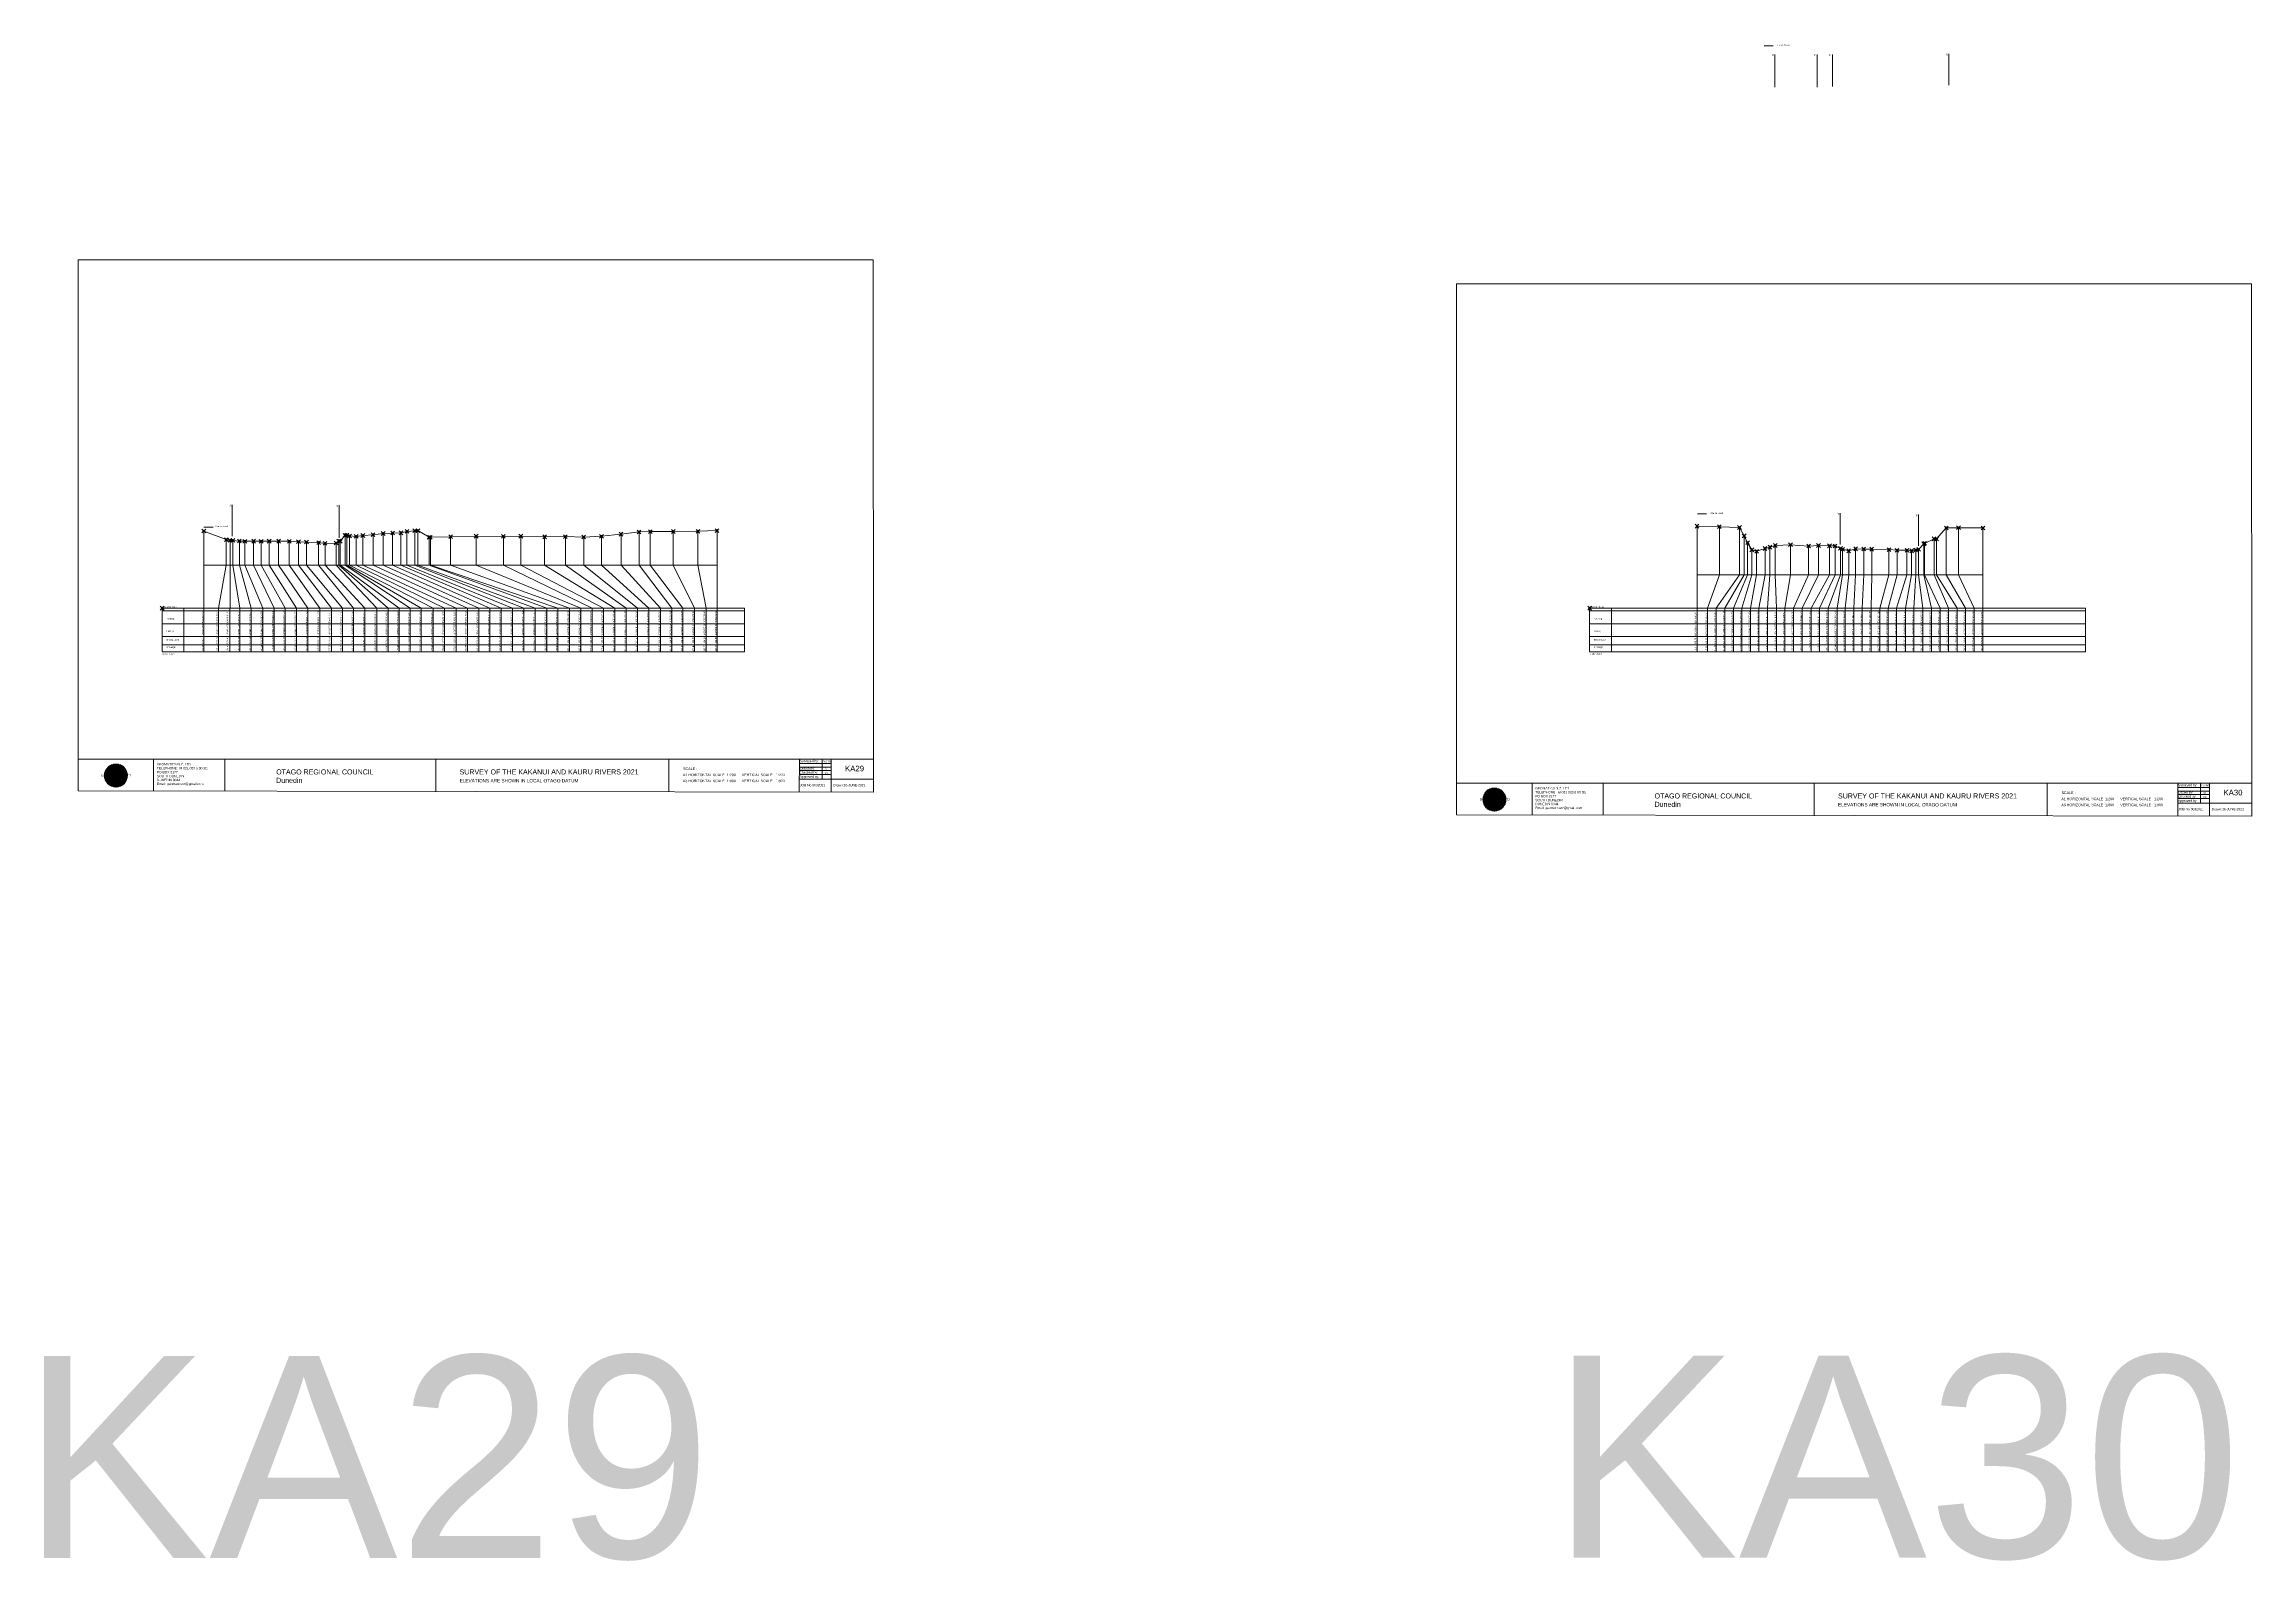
# Model space of a CAD drawing. Header units: millimetres. Extents: x -4102225 to 9709717, y -15023097 to 2258209.
# Drawn here: x 976715 to 1675654, y -191712 to 288610 of the extents above; entities that cross this region are included whole.
import ezdxf

# ---------------------------------------------------------------- set-up
doc = ezdxf.new("R2010")
doc.units = ezdxf.units.MM
doc.header["$PDMODE"] = 35
doc.header["$PDSIZE"] = 600
doc.layers.get('0').update_dxf_attribs({"lineweight": 0})
doc.layers.add('geo', color=7, linetype='Continuous', lineweight=0)
doc.styles.get("Standard").update_dxf_attribs({"font": 'arial.ttf'})

# ---------------------------------------------------------------- blocks, each defined once
blk = doc.blocks.new('Geomatics_Circle_SPT')
at = {"layer": 'geo', "color": 2, "linetype": 'Continuous', "lineweight": 0}
for p, q in [((0, 25.2), (-25.2, 0)), ((-24.7, 4.9), (-4.9, 24.7)), ((-24.7, -4.9), (4.9, 24.7)), ((4.9, -24.7), (-24.7, 4.9)), ((-24.7, 0), (0, -24.7)), ((-9.7, 23.3), (-23.3, 9.6)), ((9.7, 23.3), (-23.3, -9.7)), ((-23.3, 9.7), (9.7, -23.3)), ((-21, 14), (-14, 21)), ((-21, -14), (14, 21)), ((14, -21), (-21, 14)), ((0, 0), (-17.8, 17.8)), ((0, 0), (-17.8, -17.8)), ((-14, 21), (21, -14)), ((21, 14), (-14, -21)), ((23.3, -9.7), (-9.7, 23.3)), ((-9.7, -23.3), (23.3, 9.7)), ((-4.9, 24.7), (24.7, -4.9)), ((24.7, 4.9), (-4.9, -24.7)), ((25.2, 0), (0, 25.2)), ((0, 0), (17.8, 17.8)), ((0, 0), (17.8, -17.8)), ((0, -24.8), (25.2, 0)), ((4.9, 24.7), (24.7, 4.9)), ((23.3, 9.7), (9.7, 23.3)), ((14, 21), (21, 14)), ((17.8, 18.1), (17.8, 18.1)), ((-4.9, -24.7), (-24.7, -4.9)), ((-23.3, -9.7), (-9.7, -23.3)), ((-14, -21), (-21, -14)), ((-17.8, -17.8), (-17.8, -17.8)), ((24.7, -4.9), (4.9, -24.7)), ((4.9, -24.7), (4.9, -24.7)), ((9.7, -23.3), (23.3, -9.7)), ((21, -14), (14, -21)), ((18.1, -17.8), (18.1, -17.8))]:
    blk.add_line(p, q, dxfattribs=at)
at = {"layer": 'geo', "color": 1, "linetype": 'Continuous', "lineweight": 0}
for p, q in [((-25.2, 0), (9.7, 23.3)), ((-25.2, 0), (-9.6, 23.3)), ((-25.2, 0), (23.3, 9.7)), ((-25.2, 0), (-23.3, 9.7)), ((-23.3, -9.7), (-25.2, 0)), ((-9.6, -23.3), (-25.2, 0)), ((9.7, -23.3), (-25.2, 0)), ((-4.9, 24.8), (-24.7, -4.9)), ((4.9, 24.7), (-24.7, 4.9)), ((14, 21), (-24.7, -4.9)), ((-14, 21), (-24.7, 4.9)), ((21, 14), (-24.7, 4.9)), ((-21, 14), (-24.7, -4.9)), ((0, 0), (-24.7, 4.9)), ((-24.7, 4.9), (-21, -14)), ((-24.7, 4.9), (-4.9, -24.7)), ((-24.7, 4.9), (14, -21)), ((-24.7, 4.9), (-24.7, 4.9)), ((0, 0), (-24.7, -4.9)), ((-23.3, 9.7), (0, 25.2)), ((-23.3, -9.6), (0, 25.2)), ((-23.3, -9.6), (17.8, 17.8)), ((-23.3, 9.7), (-17.8, 17.9)), ((-23.3, -9.6), (-17.8, 17.9)), ((-23.3, 9.7), (17.8, 17.8)), ((-17.8, -17.8), (-23.3, 9.7)), ((0, -25.2), (-23.3, 9.7)), ((-23.3, 9.7), (17.8, -17.8)), ((-23.3, 9.7), (25.2, 0)), ((-23.3, 9.4), (-23.3, 9.4)), ((-23.3, -9.7), (25.2, 0)), ((4.9, 24.8), (-21, -14)), ((-4.9, 24.7), (-21, 14)), ((14, 21), (-21, 14)), ((-14, 21), (-21, -14)), ((0, 0), (-21, 14)), ((-21, 14), (-14, -21)), ((-21, 14), (4.9, -24.7)), ((-21, 14), (-21, 14)), ((24.7, 4.9), (-21, 14)), ((0, 0), (-21, -14)), ((-17.9, 17.6), (-17.9, 17.6)), ((-17.8, 17.8), (9.7, 23.3)), ((-17.8, 17.8), (-9.6, 23.3)), ((-17.8, -17.8), (9.7, 23.3)), ((-17.8, -17.8), (-9.7, 23.3)), ((-9.7, -23.3), (-17.8, 17.8)), ((-17.8, 17.8), (9.7, -23.3)), ((-17.8, 17.8), (23.3, -9.6)), ((-17.8, 17.8), (23.3, 9.7)), ((-17.8, -17.8), (23.3, 9.7)), ((4.9, 24.7), (-14, 21)), ((-4.9, 24.7), (-14, -20.9)), ((0, 0), (-14, 21)), ((-14, 21), (-4.9, -24.7)), ((-14, 21), (-14, 21)), ((24.7, -4.9), (-14, 21)), ((21, 14), (-14, 21)), ((-14, -21), (24.7, 4.9)), ((0, 0), (-14, -21)), ((-9.8, 23.1), (-9.8, 23.1)), ((-9.7, 23.3), (0, 25.2)), ((-9.7, 23.3), (0, -25.2)), ((-9.7, -23.3), (0, 25.2)), ((-9.6, 23.3), (17.8, -17.8)), ((-9.6, 23.3), (25.2, 0)), ((-9.6, 23.3), (17.8, 17.8)), ((-9.6, -23.3), (17.8, 17.9)), ((25.2, 0), (-9.6, -23.3)), ((0, 0), (-4.9, 24.7)), ((-4.9, 24.7), (-4.9, 24.7)), ((21, -14), (-4.9, 24.7)), ((24.8, 4.9), (-4.9, 24.7)), ((14, 21), (-4.9, 24.7)), ((-4.9, -24.7), (21, 14)), ((0, 0), (-4.9, -24.7)), ((-0.2, 25.1), (-0.2, 25.1)), ((0, 25.2), (9.7, -23.3)), ((0, 25.2), (23.3, -9.7)), ((0, 25.2), (23.3, 9.7)), ((0, 25.2), (9.7, 23.3)), ((0, 0), (4.9, 24.7)), ((0, -25.2), (9.7, 23.3)), ((0, 0), (14, 21)), ((0, 0), (21, 14)), ((23.3, 9.7), (0, -25.2)), ((0, 0), (24.8, 4.9)), ((0, 0), (4.9, -24.7)), ((0, 0), (14, -21)), ((0, 0), (21, -14)), ((0, 0), (24.8, -4.9)), ((21, 14), (4.9, 24.8)), ((14, -21), (4.9, 24.7)), ((24.7, -4.9), (4.9, 24.7)), ((4.9, 24.7), (4.9, 24.7)), ((4.9, -24.7), (14, 21)), ((4.9, -24.7), (24.7, 4.9)), ((9.4, 23.3), (9.4, 23.3)), ((9.7, 23.3), (17.8, -17.8)), ((9.7, 23.3), (25.2, 0)), ((9.7, 23.3), (17.8, 17.9)), ((17.8, 17.8), (9.7, -23.3)), ((25.2, 0), (9.7, -23.3)), ((21, -14), (14, 21)), ((24.7, 4.9), (14, 21)), ((14, 21), (14, 21)), ((14, -21), (21, 14)), ((17.6, 17.9), (17.6, 17.9)), ((17.8, 17.8), (23.3, -9.7)), ((17.8, 17.8), (23.3, 9.7)), ((23.3, 9.7), (17.8, -17.8)), ((24.7, -4.9), (21, 14)), ((21, 14), (21, 14)), ((21, -14), (24.7, 4.9)), ((23.1, 9.8), (23.1, 9.8)), ((23.3, 9.7), (25.2, 0)), ((25.2, 0), (23.3, -9.6)), ((24.7, 4.9), (24.7, 4.9)), ((25.1, 0.2), (25.1, 0.2)), ((-25.2, 0), (23.3, -9.7)), ((-25.1, -0.2), (-25.1, -0.2)), ((-24.7, -4.9), (-24.7, -4.9)), ((-24.7, -4.9), (-14, -21)), ((-24.7, -4.9), (4.9, -24.7)), ((-24.7, -4.9), (21, -14)), ((-17.8, -17.8), (-23.3, -9.7)), ((0, -25.2), (-23.3, -9.6)), ((17.8, -17.8), (-23.3, -9.6)), ((-23.1, -9.8), (-23.1, -9.8)), ((-21, -14), (24.7, -4.9)), ((-21, -14), (-21, -14)), ((-21, -14), (-4.9, -24.7)), ((-21, -14), (14, -21)), ((23.3, -9.7), (-17.8, -17.8)), ((-9.6, -23.3), (-17.8, -17.8)), ((9.7, -23.3), (-17.8, -17.8)), ((-17.6, -17.9), (-17.6, -17.9)), ((-14, -21), (21, -14)), ((-14, -21), (-14, -21)), ((-14, -21), (4.9, -24.7)), ((17.8, -17.8), (-9.7, -23.3)), ((0, -25.2), (-9.7, -23.3)), ((-9.4, -23.3), (-9.4, -23.3)), ((-4.9, -24.7), (24.7, -4.9)), ((-4.9, -24.7), (14, -21)), ((-4.9, -24.7), (-4.9, -24.7)), ((23.3, -9.6), (0, -25.2)), ((9.7, -23.3), (0, -25.2)), ((0.2, -25.1), (0.2, -25.1)), ((4.9, -24.7), (21, -14)), ((4.9, -24.7), (4.9, -24.7)), ((17.8, -17.8), (9.7, -23.3)), ((9.8, -23.1), (9.8, -23.1)), ((14, -21), (24.7, -4.9)), ((14, -21), (14, -21)), ((23.3, -9.6), (17.8, -17.8)), ((17.9, -17.6), (17.9, -17.6)), ((21, -14), (21, -14)), ((23.3, -9.4), (23.3, -9.4)), ((24.7, -4.9), (24.7, -4.9))]:
    blk.add_line(p, q, dxfattribs=at)
at = {"layer": 'geo', "color": 114, "linetype": 'Continuous', "lineweight": 0}
for p, q in [((17.9, 17.8), (-25.2, 0)), ((-24.7, 4.9), (14, 21)), ((-24.7, -4.9), (21, 14)), ((-14, -21), (-24.7, 4.9)), ((9.7, 23.3), (-23.3, 9.7)), ((0, 0), (-23.3, 9.7)), ((-23.3, 9.7), (-9.7, -23.3)), ((0, 0), (-23.3, -9.7)), ((-4.9, -24.7), (-21, 14)), ((-20.9, 14), (4.9, 24.7)), ((24.8, 4.9), (-20.9, -14)), ((0, 25.2), (-17.8, 17.8)), ((-17.8, 17.8), (0, -25.2)), ((-14, 21), (-4.9, 24.7)), ((4.9, -24.7), (-14, 21)), ((0, 0), (-9.7, 23.3)), ((0, 0), (-9.7, -23.3)), ((-4.9, 24.7), (14, -21)), ((17.8, -17.8), (0, 25.2)), ((0, 0), (9.7, 23.3)), ((0, 0), (23.3, 9.7)), ((0, 0), (9.7, -23.3)), ((0, 0), (23.3, -9.7)), ((4.9, 24.7), (21, -14)), ((23.3, -9.7), (9.7, 23.3)), ((14, 21), (24.7, -4.9)), ((25.2, 0), (17.8, 17.8)), ((21, 14), (24.7, 4.9)), ((-25.2, 0), (-17.8, -17.8)), ((-21, -14), (-24.7, -4.9)), ((-17.8, -17.8), (25.2, 0)), ((24.8, -4.9), (-14, -21)), ((-9.6, -23.3), (23.3, -9.7)), ((21, -14), (-4.9, -24.8)), ((0, -25.2), (17.9, -17.8)), ((14, -21), (4.9, -24.8))]:
    blk.add_line(p, q, dxfattribs=at)
at = {"layer": 'geo', "color": 250, "linetype": 'Continuous', "lineweight": 0}
for p, q in [((0, 0), (-25.2, 0)), ((24.7, 4.9), (-24.7, 4.9)), ((-24.7, 4.9), (-24.7, -4.9)), ((-23.3, 9.7), (23.3, 9.7)), ((-23.3, 9.7), (-23.3, 9.7)), ((-23.3, -9.7), (-23.3, 9.7)), ((21, 14), (-21, 14)), ((-21, 14), (-21, -14)), ((-17.8, 17.8), (17.8, 17.8)), ((-17.8, -17.8), (-17.8, 17.8)), ((-14, 21), (-14, 21)), ((14, 21), (-14, 21)), ((-14, 20.9), (-14, -21)), ((-9.7, 23.3), (9.7, 23.3)), ((-9.7, -23.3), (-9.7, 23.3)), ((-4.9, 24.7), (4.9, 24.7)), ((-4.9, 24.7), (-4.9, -24.7)), ((0, 0), (0, 25.2)), ((0, 0), (0, -25.2)), ((0, 0), (25.2, 0)), ((4.9, 24.7), (4.9, -24.7)), ((9.7, -23.3), (9.7, 23.3)), ((14, 21), (14, -21)), ((17.8, -17.8), (17.8, 17.8)), ((21, 14), (21, 14)), ((21, -14), (21, 14)), ((23.3, 9.7), (23.3, -9.7)), ((24.7, 4.9), (24.7, 4.9)), ((24.7, -4.9), (24.7, 4.9)), ((-24.7, -4.9), (24.7, -4.9)), ((23.3, -9.7), (-23.3, -9.7)), ((-21, -14), (21, -14)), ((17.8, -17.8), (-17.8, -17.8)), ((-14, -21), (14, -21)), ((9.7, -23.3), (-9.7, -23.3)), ((-4.9, -24.7), (4.9, -24.7))]:
    blk.add_line(p, q, dxfattribs=at)
blk = doc.blocks.new('GeomaticsNZ TITLE BLOCK')
at = {"color": 7, "linetype": 'Continuous', "lineweight": 0}
for p, q in [((0, 94.9), (0, 1579.2)), ((0, 1579.2), (2363.4, 1579.2)), ((2363.4, 1579.2), (2364, 94.9)), ((2364, 94.9), (0, 94.9)), ((0, 94.9), (0, 0)), ((15.9, 94.9), (2364, 94.9)), ((224.3, 95.2), (224.3, -0.3)), ((2364, 94.9), (382.6, 94.9)), ((435.8, 95.2), (435.8, -0.7)), ((1063.4, 94.9), (1063.4, -2.4)), ((1755.4, 94.9), (1755.4, -2.6)), ((2143.9, 94.9), (2143.7, -3)), ((2143.9, 81.9), (2238.6, 81.7)), ((2143.9, 71), (2238.6, 71)), ((2211.5, 94.9), (2211.5, 36.1)), ((2238.6, 94.8), (2238.6, -3.2)), ((2364, -3.5), (2364, 94.9)), ((0, 0), (2364, -3.5)), ((2143.6, 60.4), (2238.6, 60.4)), ((2143.8, 48.6), (2238.6, 48.6)), ((2143.8, 35.4), (2364, 35.3))]:
    blk.add_line(p, q, dxfattribs=at)
at = {"color": 7, "linetype": 'Continuous', "lineweight": 0, "xscale": 1.36, "yscale": 1.36, "zscale": 1.36}
blk.add_blockref('Geomatics_Circle_SPT', (112.4, 45.7), dxfattribs=at)
at = {"color": 7, "linetype": 'Continuous', "lineweight": 0}
for s, p in [('PK&RR', (2213.2, 84.8)), ('ST', (2220.3, 63.6)), ('PK', (2220.4, 50.6))]:
    blk.add_text(s, height=5, dxfattribs=at).set_placement(p)
at = {"color": 7, "linetype": 'Continuous', "lineweight": 0, "attachment_point": 1}
for s, width, heights, insert, char_height in [('{\\C256;GEOMATICS N.Z. LTD                   \\PTELEPHONE:  M 021 023 6 00 55;\\PPO BOX 2177\\PSOUTH DUNEDIN\\PDUNEDIN 9044\\PEmail: geomaticsnz@gmail.com}', 3535.727, [94.7], (234, 82.7), 7), ('{\\C256;Surveyed by:}', 3535.727, [0], (2144.7, 92.4), 7), ('{\\C256;Drawn by:}', 3535.727, [0], (2145.8, 70.4), 7), ('{\\C256;Geomatics N.Z. LTD                   }', 125.079, [15.8], (68.8, 49.9), 7), ('{\\C256;OTAGO REGIONAL COUNCIL\\PDunedin}', 3535.727, [0], (588.6, 64), 15), ('{\\C256;SURVEY OF THE KAKANUI AND KAURU RIVERS 2021}', 3535.727, [0], (1133.8, 64), 15), ('{\\C256;ELEVATIONS ARE SHOWN IN LOCAL OTAGO DATUM}', 3535.727, [0], (1134.1, 35.4), 10), ('{\\C256;Approved by:}', 3535.727, [0], (2144.7, 45.9), 7), ('{\\C256;Checked by:}', 3535.727, [0], (2144.7, 58.6), 7), ('{\\C256;JOB No 0032021}', 3535.727, [0], (2145.3, 20.8), 7), ('{\\C256;Drawn:16-JUNE-2021}', 3535.727, [0], (2244.7, 20.7), 7)]:
    blk.add_mtext_dynamic_manual_height_columns(s, width=width, gutter_width=159, heights=heights, dxfattribs=dict(at, insert=insert, char_height=char_height))

msp = doc.modelspace()

# ---------------------------------------------------------------- linework, layer by layer
at = {"color": 1, "lineweight": 0}
for p, q in [((1521241.345, 288111.748), (1524148.076, 288111.748)), ((1500100.265, 139836.341), (1503006.996, 139836.341)), ((1027275.326, 135692.041), (1030182.057, 135692.041))]:
    msp.add_line(p, q, dxfattribs=at)
at = {"color": 7, "lineweight": 0}
for p, q in [((1524622.949, 275021.726), (1524622.949, 285380.363)), ((1538026.159, 275025.178), (1538026.159, 285377.287)), ((1542890.08, 275167.225), (1542890.08, 285377.287)), ((1579687.322, 275599.088), (1579687.322, 285511.918)), ((1545360.095, 130183.469), (1545360.095, 140096.299)), ((1570134.861, 129691.883), (1570134.861, 139604.713)), ((1020972.155, 110000), (1020972.155, 96175.74)), ((1472881.824, 110000), (1472881.824, 96175.74))]:
    msp.add_line(p, q, dxfattribs=at)
at = {"lineweight": 0}
for p, q in [((1036283.374, 132791.53), (1036283.374, 142704.36)), ((1070072.576, 132227.618), (1070072.576, 142586.256)), ((1027275.326, 134411), (1027275.326, 126882.437)), ((1071984.505, 133069), (1071984.505, 123569.204)), ((1072553.135, 133109), (1072553.135, 123569.204)), ((1073377.331, 132849), (1073377.331, 123569.204)), ((1077611.492, 133009), (1077611.492, 123569.204)), ((1080850.242, 133258), (1080850.242, 123569.204)), ((1084029.455, 133648), (1084029.455, 123569.204)), ((1087034.385, 133788), (1087034.385, 123569.204)), ((1089663.441, 133858), (1089663.441, 123569.204)), ((1091563.417, 134308), (1091563.417, 123569.204)), ((1094053.469, 134508), (1094053.469, 123569.204)), ((1095007.748, 134548), (1095007.748, 123569.204)), ((1159340.606, 133415), (1159340.606, 123569.204)), ((1165047.081, 134135), (1165047.081, 123569.204)), ((1168602.572, 134244), (1168602.572, 123569.204)), ((1175875.685, 134254), (1175875.685, 123569.204)), ((1183697.734, 134344), (1183697.734, 123569.204)), ((1189745.963, 134563), (1189745.963, 96175.74)), ((1027275.326, 126882.437), (1027275.326, 96175.74)), ((1034371.899, 131691), (1034371.899, 123569.204)), ((1035558.934, 131461), (1035558.934, 123569.204)), ((1036458.821, 131440), (1036458.821, 123569.204)), ((1038518.475, 131240), (1038518.475, 123569.204)), ((1040239.988, 131170), (1040239.988, 123569.204)), ((1043017.033, 131200), (1043017.033, 123569.204)), ((1045408.496, 131170), (1045408.496, 123569.204)), ((1047959.798, 131210), (1047959.798, 123569.204)), ((1050943.285, 131220), (1050943.285, 123569.204)), ((1054315.145, 131170), (1054315.145, 123569.204)), ((1057251.212, 131220), (1057251.212, 123569.204)), ((1059754.857, 130929), (1059754.857, 123569.204)), ((1063609.423, 130759), (1063609.423, 123569.204)), ((1065652.335, 130519), (1065652.335, 123569.204)), ((1069156.535, 130599), (1069156.535, 123569.204)), ((1069984.886, 131249), (1069984.886, 123569.204)), ((1070427.499, 131189), (1070427.499, 123569.204)), ((1075504.297, 132709), (1075504.297, 123569.204)), ((1098590.23, 132428), (1098590.23, 123569.204)), ((1098997.229, 132448), (1098997.229, 123569.204)), ((1105396.57, 132627), (1105396.57, 123569.204)), ((1113501.389, 132797), (1113501.389, 123569.204)), ((1122098.675, 132726), (1122098.675, 123569.204)), ((1127643.948, 132776), (1127643.948, 123569.204)), ((1135148.787, 132586), (1135148.787, 123569.204)), ((1141735.123, 132636), (1141735.123, 123569.204)), ((1147544.894, 132515), (1147544.894, 123569.204)), ((1153173.159, 132755), (1153173.159, 123569.204)), ((1027275.326, 123569.204), (1189745.963, 123569.204)), ((1034371.899, 123569.204), (1031958.246, 110000)), ((1035558.934, 123569.204), (1035558.934, 110000)), ((1036458.821, 123569.204), (1038702.299, 110000)), ((1038518.475, 123569.204), (1042222.152, 110000)), ((1040239.988, 123569.204), (1045964.385, 110000)), ((1043017.033, 123569.204), (1049505.553, 110000)), ((1045408.496, 123569.204), (1053034.083, 110000)), ((1047959.798, 123569.204), (1056613.886, 110000)), ((1050943.285, 123569.204), (1060160.999, 110000)), ((1054315.145, 123569.204), (1064021.322, 110000)), ((1057251.212, 123569.204), (1067668.898, 110000)), ((1059754.857, 123569.204), (1071131.738, 110000)), ((1063609.423, 123569.204), (1074678.168, 110000)), ((1065652.335, 123569.204), (1078236.075, 110000)), ((1069156.535, 123569.204), (1082016.122, 110000)), ((1069984.886, 123569.204), (1085580.622, 110000)), ((1070427.499, 123569.204), (1089135.01, 110000)), ((1071984.505, 123569.204), (1092587.979, 110000)), ((1072553.135, 123569.204), (1096073.74, 110000)), ((1073377.331, 123569.204), (1099918.999, 110000)), ((1075504.297, 123569.204), (1103501.33, 110000)), ((1077611.492, 123569.204), (1107148.052, 110000)), ((1080850.242, 123569.204), (1110701.826, 110000)), ((1084029.455, 123569.204), (1114358.488, 110000)), ((1087034.385, 123569.204), (1117851.697, 110000)), ((1089663.441, 123569.204), (1121439.63, 110000)), ((1091563.417, 123569.204), (1125010.518, 110000)), ((1094053.469, 123569.204), (1128573.822, 110000)), ((1095007.748, 123569.204), (1132162.37, 110000)), ((1098590.23, 123569.204), (1135813.772, 110000)), ((1098997.229, 123569.204), (1139294.512, 110000)), ((1105396.57, 123569.204), (1143048.257, 110000)), ((1113501.389, 123569.204), (1146631.34, 110000)), ((1122098.675, 123569.204), (1150177.871, 110000)), ((1127643.948, 123569.204), (1153781.347, 110000)), ((1135148.787, 123569.204), (1157411.4, 110000)), ((1141735.123, 123569.204), (1161007.053, 110000)), ((1147544.894, 123569.204), (1164606.532, 110000)), ((1153173.159, 123569.204), (1168199.795, 110000)), ((1159340.606, 123569.204), (1171837.977, 110000)), ((1165047.081, 123569.204), (1175478.858, 110000)), ((1168602.572, 123569.204), (1178938.146, 110000)), ((1175875.685, 123569.204), (1182631.974, 110000)), ((1183697.734, 123569.204), (1186267.15, 110000)), ((1014069.814, 110000), (1014069.814, 99503.744)), ((1014069.814, 110000), (1198426.236, 110000)), ((1014069.814, 109153.568), (1198426.236, 109153.568)), ((1014069.814, 105002.084), (1198426.236, 105002.084)), ((1031958.246, 96175.74), (1031958.246, 110000)), ((1035455.758, 96175.74), (1035455.758, 110000)), ((1038702.299, 96175.74), (1038702.299, 110000)), ((1042222.152, 96175.74), (1042222.152, 110000)), ((1045964.385, 96175.74), (1045964.385, 110000)), ((1049505.553, 96175.74), (1049505.553, 110000)), ((1053034.083, 96175.74), (1053034.083, 110000)), ((1056613.886, 96175.74), (1056613.886, 110000)), ((1060160.999, 96175.74), (1060160.999, 110000)), ((1064021.322, 96175.74), (1064021.322, 110000)), ((1067668.898, 96175.74), (1067668.898, 110000)), ((1071131.738, 96175.74), (1071131.738, 110000)), ((1074678.168, 96175.74), (1074678.168, 110000)), ((1078236.075, 96175.74), (1078236.075, 110000)), ((1082016.122, 96175.74), (1082016.122, 110000)), ((1085580.622, 96175.74), (1085580.622, 110000)), ((1089135.01, 110000), (1089135.01, 96175.74)), ((1092587.979, 96175.74), (1092587.979, 110000)), ((1096073.74, 96175.74), (1096073.74, 110000)), ((1099918.999, 96175.74), (1099918.999, 110000)), ((1103501.33, 96175.74), (1103501.33, 110000)), ((1107148.052, 96175.74), (1107148.052, 110000)), ((1110701.826, 96175.74), (1110701.826, 110000)), ((1114358.488, 96175.74), (1114358.488, 110000)), ((1117851.697, 96175.74), (1117851.697, 110000)), ((1121439.63, 96175.74), (1121439.63, 110000)), ((1125010.518, 96175.74), (1125010.518, 110000)), ((1128573.822, 96175.74), (1128573.822, 110000)), ((1132162.37, 96175.74), (1132162.37, 110000)), ((1135813.772, 96175.74), (1135813.772, 110000)), ((1139294.512, 96175.74), (1139294.512, 110000)), ((1143048.257, 96175.74), (1143048.257, 110000)), ((1146631.34, 96175.74), (1146631.34, 110000)), ((1150177.871, 96175.74), (1150177.871, 110000)), ((1153781.347, 96175.74), (1153781.347, 110000)), ((1157411.4, 96175.74), (1157411.4, 110000)), ((1161007.053, 96175.74), (1161007.053, 110000)), ((1164606.532, 96175.74), (1164606.532, 110000)), ((1168199.795, 96175.74), (1168199.795, 110000)), ((1171837.977, 96175.74), (1171837.977, 110000)), ((1175478.858, 96175.74), (1175478.858, 110000)), ((1178938.146, 96175.74), (1178938.146, 110000)), ((1182631.974, 96175.74), (1182631.974, 110000)), ((1186267.15, 96175.74), (1186267.15, 110000)), ((1198426.236, 110000), (1198426.236, 96175.74)), ((1465979.482, 110000), (1622950.647, 110000)), ((1465979.482, 109153.568), (1622950.647, 109153.568)), ((1465979.482, 105002.084), (1622950.647, 105002.084)), ((1014069.814, 101057.129), (1198426.236, 101057.129)), ((1014069.814, 98421.06), (1198426.236, 98421.06)), ((1465979.482, 101057.129), (1622950.647, 101057.129)), ((1465979.482, 98406.866), (1622950.647, 98406.866)), ((1014069.814, 96175.74), (1198426.236, 96175.74)), ((1465979.482, 96175.74), (1622950.647, 96175.74))]:
    msp.add_line(p, q, dxfattribs=at)
for p, q in [((1500012.207, 135977), (1500012.207, 96175.74)), ((1507064.345, 135797), (1507064.345, 120532.155)), ((1513434.982, 135546), (1513434.982, 120532.155)), ((1514922.182, 132896), (1514922.182, 120532.155)), ((1578903.217, 135403), (1578903.217, 120532.155)), ((1582769.013, 135463), (1582769.013, 120532.155)), ((1590530.264, 135393), (1590530.264, 96175.74)), ((1516006.833, 130706), (1516006.833, 120532.155)), ((1517360.994, 128476), (1517360.994, 120532.155)), ((1518867.224, 128016), (1518867.224, 120532.155)), ((1521539.792, 128886), (1521539.792, 120532.155)), ((1523097.27, 129296), (1523097.27, 120532.155)), ((1524761.471, 129846), (1524761.471, 120532.155)), ((1529606.634, 130096), (1529606.634, 120532.155)), ((1535330.75, 129665), (1535330.75, 120532.155)), ((1538470.276, 129825), (1538470.276, 120532.155)), ((1541930.873, 129745), (1541930.873, 120532.155)), ((1543689.403, 129695), (1543689.403, 120532.155)), ((1545410.692, 128925), (1545410.692, 120532.155)), ((1546040.944, 128645), (1546040.944, 120532.155)), ((1548015.319, 128155), (1548015.319, 120532.155)), ((1550193.161, 128775), (1550193.161, 120532.155)), ((1552787.164, 128704), (1552787.164, 120532.155)), ((1555291.979, 128664), (1555291.979, 120532.155)), ((1560774.469, 128544), (1560774.469, 120532.155)), ((1563321.639, 128324), (1563321.639, 120532.155)), ((1566471.31, 128324), (1566471.31, 120532.155)), ((1567926.854, 128144), (1567926.854, 120532.155)), ((1569230.641, 128414), (1569230.641, 120532.155)), ((1570169.451, 128609), (1570169.451, 120532.155)), ((1571759.637, 130383), (1571759.637, 120532.155)), ((1572051.496, 130503), (1572051.496, 120532.155)), ((1575044.518, 131933), (1575044.518, 120532.155)), ((1575844.463, 131913), (1575844.463, 120532.155)), ((1500012.207, 120532.155), (1590530.264, 120532.155)), ((1507064.345, 120532.155), (1503297.415, 110000)), ((1513434.982, 120532.155), (1506044.97, 110000)), ((1514922.182, 120532.155), (1508857.116, 110000)), ((1516006.833, 120532.155), (1511547.189, 110000)), ((1517360.994, 120532.155), (1514211.304, 110000)), ((1518867.224, 120532.155), (1516931.388, 110000)), ((1521539.792, 120532.155), (1519588.008, 110000)), ((1523097.27, 120532.155), (1522364.32, 110000)), ((1524761.471, 120532.155), (1525143.045, 110000)), ((1529606.634, 120532.155), (1527842.607, 110000)), ((1535330.75, 120532.155), (1530542.137, 110000)), ((1538470.276, 120532.155), (1533326.974, 110000)), ((1541930.873, 120532.155), (1536092.671, 110000)), ((1543689.403, 120532.155), (1538768.912, 110000)), ((1546040.944, 120532.155), (1544421.64, 110000)), ((1548015.319, 120532.155), (1546870.591, 110000)), ((1550193.161, 120532.155), (1549672.765, 110000)), ((1552787.164, 120532.155), (1552334.853, 110000)), ((1555291.979, 120532.155), (1555090.353, 110000)), ((1560774.469, 120532.155), (1557892.527, 110000)), ((1563321.639, 120532.155), (1560561.885, 110000)), ((1566471.31, 120532.155), (1563115.089, 110000)), ((1567926.854, 120532.155), (1566019.682, 110000)), ((1569230.641, 120532.155), (1568664.239, 110000)), ((1571759.637, 120532.155), (1574209.433, 110000)), ((1572051.496, 120532.155), (1576942.417, 110000)), ((1575044.518, 120532.155), (1579580.347, 110000)), ((1575844.463, 120532.155), (1582360.873, 110000)), ((1578903.217, 120532.155), (1585046.347, 110000)), ((1582769.013, 120532.155), (1587779.33, 110000)), ((1503297.415, 96175.74), (1503297.415, 110000)), ((1506044.97, 96175.74), (1506044.97, 110000)), ((1508857.116, 96175.74), (1508857.116, 110000)), ((1511547.189, 96175.74), (1511547.189, 110000)), ((1514211.304, 96175.74), (1514211.304, 110000)), ((1516931.388, 96175.74), (1516931.388, 110000)), ((1519588.008, 96175.74), (1519588.008, 110000)), ((1522364.32, 96175.74), (1522364.32, 110000)), ((1525143.045, 96175.74), (1525143.045, 110000)), ((1527842.607, 96175.74), (1527842.607, 110000)), ((1530542.137, 96175.74), (1530542.137, 110000)), ((1533326.974, 96175.74), (1533326.974, 110000)), ((1536092.671, 96175.74), (1536092.671, 110000)), ((1538768.912, 96175.74), (1538768.912, 110000)), ((1544421.64, 96175.74), (1544421.64, 110000)), ((1546870.591, 96175.74), (1546870.591, 110000)), ((1549672.765, 96175.74), (1549672.765, 110000)), ((1552334.853, 96175.74), (1552334.853, 110000)), ((1555090.353, 96175.74), (1555090.353, 110000)), ((1557892.527, 96175.74), (1557892.527, 110000)), ((1560561.885, 96175.74), (1560561.885, 110000)), ((1563115.089, 96175.74), (1563115.089, 110000)), ((1566019.682, 96175.74), (1566019.682, 110000)), ((1568664.239, 96175.74), (1568664.239, 110000)), ((1574209.433, 96175.74), (1574209.433, 110000)), ((1576942.417, 96175.74), (1576942.417, 110000)), ((1579580.347, 96175.74), (1579580.347, 110000)), ((1582360.873, 96175.74), (1582360.873, 110000)), ((1585046.347, 96175.74), (1585046.347, 110000)), ((1587779.33, 96175.74), (1587779.33, 110000)), ((1622950.647, 110000), (1622950.647, 96175.74))]:
    msp.add_line(p, q)
at = {"color": 7, "lineweight": 0, "transparency": 33554687}
for p, q in [((1014069.814, 110000), (1014069.814, 96302.518)), ((1465979.482, 110000), (1465979.482, 96302.518))]:
    msp.add_line(p, q, dxfattribs=at)
at = {"color": 1, "lineweight": 0}
msp.add_lwpolyline([(1027275.326, 134411), (1034371.899, 131691), (1035558.934, 131461), (1036458.821, 131440), (1038518.475, 131240), (1040239.988, 131170), (1043017.033, 131200), (1045408.496, 131170), (1047959.798, 131210), (1050943.285, 131220), (1054315.145, 131170), (1057251.212, 131030), (1059754.857, 130929), (1063609.423, 130759), (1065652.335, 130519), (1069156.535, 130599), (1069984.886, 131249), (1070427.499, 131189), (1071984.505, 133069), (1072553.135, 133109), (1073377.331, 132849), (1075504.297, 132709), (1077611.492, 133009), (1080850.242, 133258), (1084029.455, 133648), (1087034.385, 133788), (1089663.441, 133858), (1091563.417, 134308), (1094053.469, 134508), (1095007.748, 134548), (1098590.23, 132428), (1098997.229, 132448), (1105396.57, 132627), (1113501.389, 132797), (1122098.675, 132726), (1127643.948, 132776), (1135148.787, 132586), (1141735.123, 132636), (1147544.894, 132515), (1153173.159, 132755), (1159340.606, 133415), (1165047.081, 134135), (1168602.572, 134244), (1175875.685, 134254), (1183697.734, 134344), (1189745.963, 134563)], dxfattribs=at)
at = {"color": 1}
msp.add_lwpolyline([(1500012.207, 135977), (1507064.345, 135797), (1513434.982, 135546), (1514922.182, 132896), (1516006.833, 130706), (1517360.994, 128476), (1518867.224, 128016), (1521539.792, 128886), (1523097.27, 129296), (1524761.471, 129846), (1529606.634, 130096), (1535330.75, 129665), (1538470.276, 129825), (1541930.873, 129745), (1543689.403, 129695), (1545410.692, 128925), (1546040.944, 128645), (1548015.319, 128155), (1550193.161, 128775), (1552787.164, 128704), (1555291.979, 128664), (1560774.469, 128544), (1563321.639, 128324), (1566471.31, 128324), (1567926.854, 128144), (1569230.641, 128414), (1570169.451, 128609), (1571759.637, 130383), (1572051.496, 130503), (1575044.518, 131933), (1575844.463, 131913), (1578903.217, 135403), (1582769.013, 135463), (1590530.264, 135393)], dxfattribs=at)
for points in [[(1541549.728, 96175.74), (1541549.728, 110000), (1545410.692, 120532.155)], [(1571484.234, 96175.74), (1571484.234, 110000), (1570169.451, 120532.155)]]:
    msp.add_lwpolyline(points)
at = {"lineweight": 0}
for p in [(1027275.326, 134411), (1071984.505, 133069), (1072553.135, 133109), (1073377.331, 132849), (1075504.297, 132709), (1077611.492, 133009), (1080850.242, 133258), (1084029.455, 133648), (1087034.385, 133788), (1089663.441, 133858), (1091563.417, 134308), (1094053.469, 134508), (1095007.748, 134548), (1098590.23, 132428), (1098997.229, 132448), (1105396.57, 132627), (1113501.389, 132797), (1122098.675, 132726), (1127643.948, 132776), (1135148.787, 132586), (1141735.123, 132636), (1147544.894, 132515), (1153173.159, 132755), (1159340.606, 133415), (1165047.081, 134135), (1168602.572, 134244), (1175875.685, 134254), (1183697.734, 134344), (1189745.963, 134563), (1034371.899, 131691), (1035558.934, 131461), (1036458.821, 131440), (1038518.475, 131240), (1040239.988, 131170), (1043017.033, 131200), (1045408.496, 131170), (1047959.798, 131210), (1050943.285, 131220), (1054315.145, 131170), (1057251.212, 131030), (1059754.857, 130929), (1063609.423, 130759), (1065652.335, 130519), (1069156.535, 130599), (1069984.886, 131249), (1070427.499, 131189), (1014069.814, 110000)]:
    msp.add_point(p, dxfattribs=at)
at = {"color": 2, "true_color": 0xf1eb1f}
for p in [(1500012.207, 135977), (1507064.345, 135797), (1513434.982, 135546), (1514922.182, 132896), (1578903.217, 135403), (1582769.013, 135463), (1590530.264, 135393), (1516006.833, 130706), (1517360.994, 128476), (1518867.224, 128016), (1521539.792, 128886), (1523097.27, 129296), (1524761.471, 129846), (1529606.634, 130096), (1535330.75, 129665), (1538470.276, 129825), (1541930.873, 129745), (1543689.403, 129695), (1545410.692, 128925), (1546040.944, 128645), (1548015.319, 128155), (1550193.161, 128775), (1552787.164, 128704), (1555291.979, 128664), (1560774.469, 128544), (1563321.639, 128324), (1566471.31, 128324), (1567926.854, 128144), (1569230.641, 128414), (1570169.451, 128609), (1571759.637, 130383), (1572051.496, 130503), (1575044.518, 131933), (1575844.463, 131913)]:
    msp.add_point(p, dxfattribs=at)
msp.add_point((1465979.482, 110000))

# ---------------------------------------------------------------- block references
at = {"color": 7, "lineweight": 0, "xscale": 106.5053773992074, "yscale": 106.5053773992074, "zscale": 106.5053773992074}
for p in [(987479.049, 52116.505), (1423876.401, 44510.648)]:
    msp.add_blockref('GeomaticsNZ TITLE BLOCK', p, dxfattribs=at)

# ---------------------------------------------------------------- texts
at = {"color": 7, "lineweight": 0, "transparency": 33554687}
for s, height, p in [('Ground Level', 473.07414, (1525433.677, 288111.748)), ('Ground Level', 473.07414, (1504292.597, 139836.341)), ('Ground Level', 473.07414, (1030996.595, 135692.041)), ('DATUM 110.00', 473.07414, (1014002.877, 110135.982)), ('Northing', 473.0741, (1015513.881, 106387.343)), ('DATUM 110.00', 473.07414, (1465912.545, 110135.982)), ('Northing', 473.0741, (1467423.549, 106387.343)), ('Ground Level', 473.07414, (1015462.1, 99738.63)), ('Chainage', 473.0741, (1015464.359, 97414.494)), ('Easting', 473.0741, (1015444.997, 102527.941)), ('Ground Level', 473.07414, (1467371.768, 99738.63)), ('Chainage', 473.0741, (1467374.027, 97414.494)), ('Easting', 473.0741, (1467354.665, 102527.941)), ('Section KA29', 473.07414, (1014002.866, 95257.825)), ('Section KA30', 473.07414, (1465912.534, 95257.825))]:
    msp.add_text(s, height=height, dxfattribs=at).set_placement(p)
at = {"lineweight": 0}
for s, p in [('  27.28  134.41  1429430.56  5002317.39', (1027232.695, 96155.276)), ('  34.37  131.69  1429420.35  5002308.97', (1031695.888, 96146.409)), ('  35.56  131.46  1429419.20  5002309.31', (1034970.561, 96146.409)), ('  36.46  131.44  1429418.32  5002309.51', (1038567.156, 96146.409)), ('  38.52  131.24  1429416.23  5002309.45', (1042163.751, 96146.409)), ('  40.24  131.17  1429414.51  5002309.58', (1045760.345, 96166.872)), ('  43.02  131.20  1429411.78  5002310.11', (1049356.94, 96166.872)), ('  45.41  131.17  1429409.41  5002310.43', (1052953.535, 96166.872)), ('  47.96  131.21  1429406.88  5002310.76', (1056550.129, 96166.872)), ('  50.94  131.22  1429403.99  5002311.62', (1060146.724, 96146.75)), ('  54.32  131.17  1429400.60  5002311.74', (1063743.318, 96146.75)), ('  57.25  131.03  1429397.76  5002312.61', (1067339.913, 96146.75)), ('  59.75  130.93  1429395.26  5002312.82', (1070936.508, 96146.75)), ('  63.61  130.76  1429391.39  5002312.99', (1074533.102, 96149.478)), ('  65.65  130.52  1429389.43  5002313.71', (1078129.697, 96149.478)), ('  69.16  130.60  1429385.99  5002314.40', (1081726.292, 96149.478)), ('  69.98  131.25  1429385.12  5002314.18', (1085322.886, 96149.478)), ('  70.43  131.19  1429384.68  5002314.23', (1088919.481, 96142.657)), ('  71.98  133.07  1429383.09  5002314.11', (1092516.076, 96142.657)), ('  72.55  133.11  1429382.58  5002314.56', (1096112.67, 96142.657)), ('  73.38  132.85  1429381.74  5002314.51', (1099709.265, 96142.657)), ('  75.50  132.71  1429379.63  5002314.78', (1103305.859, 96142.657)), ('  77.61  133.01  1429377.55  5002315.12', (1106902.454, 96142.657)), ('  80.85  133.26  1429374.31  5002315.34', (1110499.049, 96147.432)), ('  84.03  133.65  1429371.22  5002316.19', (1114095.643, 96147.432)), ('  87.03  133.79  1429368.21  5002316.37', (1117692.238, 96147.432)), ('  89.66  133.86  1429365.60  5002316.69', (1121288.833, 96147.432)), ('  91.56  134.31  1429363.68  5002316.68', (1124885.427, 96146.75)), ('  94.05  134.51  1429361.23  5002317.14', (1128482.022, 96146.75)), ('  95.01  134.55  1429360.31  5002317.45', (1132078.616, 96146.75)), ('  98.59  132.43  1429356.81  5002318.28', (1135675.211, 96146.75)), ('  99.00  132.45  1429356.38  5002318.15', (1139271.806, 96146.75)), (' 105.40  132.63  1429350.05  5002319.09', (1142868.4, 96099.683)), (' 113.50  132.80  1429342.01  5002320.12', (1146464.995, 96099.683)), (' 122.10  132.73  1429333.54  5002321.62', (1150061.59, 96099.683)), (' 127.64  132.78  1429328.06  5002322.47', (1153658.184, 96099.683)), (' 135.15  132.59  1429320.57  5002323.11', (1157254.779, 96099.683)), (' 141.74  132.64  1429314.11  5002324.46', (1160851.373, 96099.683)), (' 147.54  132.52  1429308.37  5002325.36', (1164447.968, 96099.683)), (' 153.17  132.76  1429302.78  5002326.03', (1168044.563, 96099.683)), (' 159.34  133.42  1429296.68  5002326.94', (1171641.157, 96099.683)), (' 165.05  134.14  1429291.04  5002327.81', (1175237.752, 96099.683)), (' 168.60  134.24  1429287.53  5002328.38', (1178834.347, 96099.683)), (' 175.88  134.25  1429280.32  5002329.34', (1182430.941, 96099.683)), (' 183.70  134.34  1429272.58  5002330.47', (1186027.536, 96099.683)), (' 189.75  134.56  1429266.56  5002331.10', (1189624.13, 96099.683))]:
    msp.add_text(s, height=500, rotation=90, dxfattribs=at).set_placement(p)
for s, p in [('   0.01  135.98  1429156.64  5001619.34', (1499800.634, 96146.75)), ('   7.06  135.80  1429150.53  5001622.91', (1503238.438, 96142.657)), ('  13.43  135.55  1429145.22  5001626.44', (1505962.623, 96099.683)), ('  14.92  132.90  1429143.88  5001627.10', (1508686.808, 96099.683)), ('  16.01  130.71  1429143.64  5001628.70', (1511410.992, 96099.683)), ('  17.36  128.48  1429142.62  5001629.60', (1514135.177, 96099.683)), ('  18.87  128.02  1429141.12  5001630.09', (1516859.362, 96099.683)), ('  21.54  128.89  1429138.40  5001630.82', (1519583.547, 96155.276)), ('  23.10  129.30  1429137.12  5001631.71', (1522307.732, 96155.276)), ('  24.76  129.85  1429135.92  5001632.92', (1525031.917, 96155.276)), ('  29.61  130.10  1429131.89  5001635.61', (1527756.102, 96155.276)), ('  35.33  129.67  1429126.98  5001638.56', (1530480.286, 96146.409)), ('  38.47  129.83  1429124.36  5001640.29', (1533204.471, 96146.409)), ('  41.93  129.75  1429121.06  5001641.55', (1535928.656, 96166.872)), ('  43.69  129.70  1429119.58  5001642.50', (1538652.841, 96166.872)), ('  45.41  128.93  1429117.97  5001643.17', (1541377.026, 96166.872)), ('  46.04  128.65  1429117.39  5001643.43', (1544101.211, 96166.872)), ('  48.02  128.16  1429115.62  5001644.32', (1546825.396, 96166.872)), ('  50.19  128.78  1429113.74  5001645.42', (1549549.58, 96146.75)), ('  52.79  128.70  1429111.41  5001646.58', (1552273.765, 96146.75)), ('  55.29  128.66  1429109.39  5001648.08', (1554997.609, 96146.75)), ('  60.77  128.54  1429105.12  5001651.60', (1557721.794, 96149.478)), ('  63.32  128.32  1429102.91  5001652.87', (1560445.638, 96149.478)), ('  66.47  128.32  1429100.39  5001654.78', (1563169.823, 96149.478)), ('  67.93  128.14  1429099.18  5001655.59', (1565894.007, 96149.478)), ('  69.23  128.41  1429098.36  5001656.73', (1568618.192, 96149.478)), ('  70.17  128.61  1429097.40  5001657.45', (1571342.377, 96142.657)), ('  71.76  130.38  1429095.91  5001657.59', (1574066.221, 96142.657)), ('  72.05  130.50  1429095.71  5001657.82', (1576790.406, 96142.657)), ('  75.04  131.93  1429092.67  5001658.60', (1579514.591, 96142.657)), ('  75.84  131.91  1429092.10  5001659.20', (1582238.775, 96142.657)), ('  78.90  135.40  1429089.37  5001660.60', (1584962.96, 96142.657)), ('  82.77  135.46  1429086.16  5001662.76', (1587687.145, 96147.432)), ('  90.53  135.39  1429079.57  5001666.86', (1590411.33, 96146.75))]:
    msp.add_text(s, height=500, rotation=90).set_placement(p)
at = {"color": 7, "lineweight": 0}
for s, height, p in [('A1 HORIZONTAL SCALE  1:200      VERTICAL SCALE   1:200 ', 823.57462, (1178938.738, 56793.601)), ('SCALE :  ', 823.5746, (1179020.709, 58754.455)), ('KA29', 1764.8028, (1230266.876, 58323.786)), ('A3 HORIZONTAL SCALE  1:800      VERTICAL SCALE   1:800', 823.57462, (1178938.738, 54890.345)), ('A1 HORIZONTAL SCALE  1:200      VERTICAL SCALE   1:200 ', 823.57462, (1615336.09, 49187.745)), ('SCALE :  ', 823.5746, (1615418.061, 51148.599)), ('KA30', 1764.8028, (1666664.228, 50717.929)), ('A3 HORIZONTAL SCALE  1:800      VERTICAL SCALE   1:800', 823.57462, (1615336.09, 47284.488)), ('KA30', 63996.9987, (1453583.049, -190742.442)), ('KA29', 63996.9987, (969381.637, -190803.406))]:
    msp.add_text(s, height=height, dxfattribs=at).set_placement(p)
at = {"color": 7, "lineweight": 0, "char_height": 500, "attachment_point": 1, "rotation": 90}
for insert in [(1523835.163, 284838.527), (1537113.73, 284835.451), (1541750.007, 284835.451), (1578899.536, 284970.082), (1035495.588, 142162.524), (1069284.79, 142044.419), (1544572.309, 139554.463), (1569347.075, 139062.877)]:
    msp.add_mtext_dynamic_manual_height_columns('W', width=4277.92851, gutter_width=12.5, heights=[0], dxfattribs=dict(at, insert=insert))

doc.saveas('drawing.dxf')
